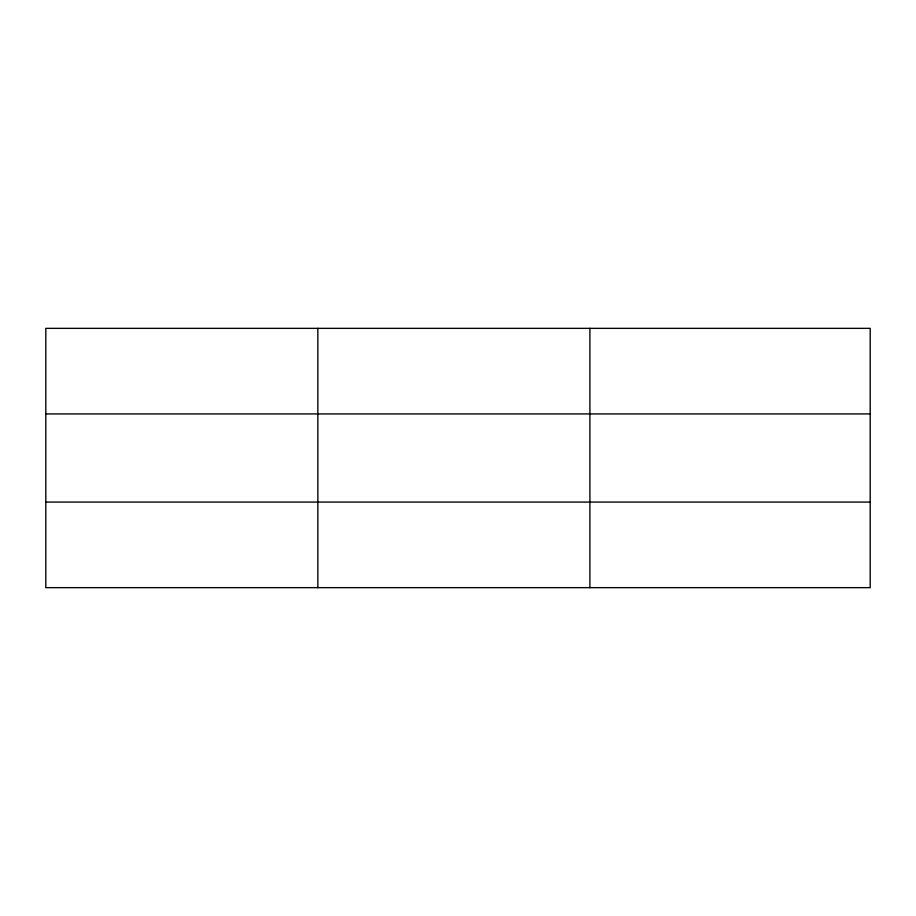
<?xml version="1.0" encoding="UTF-8"?>
<svg xmlns="http://www.w3.org/2000/svg" width="916" height="916" viewBox="0 0 916 916"><rect width="100%" height="100%" fill="white"/><g stroke="black" fill="none" stroke-linecap="round" stroke-linejoin="round"><path stroke-width="1.37" d="M317.852 587.648L317.852 328.352M589.904 587.648L589.904 328.352M870.2 413.918L870.2 328.352L45.8 328.352L45.8 587.648L870.2 587.648L870.2 413.918L45.8 413.918M45.8 502.082L870.2 502.082"/></g></svg>
